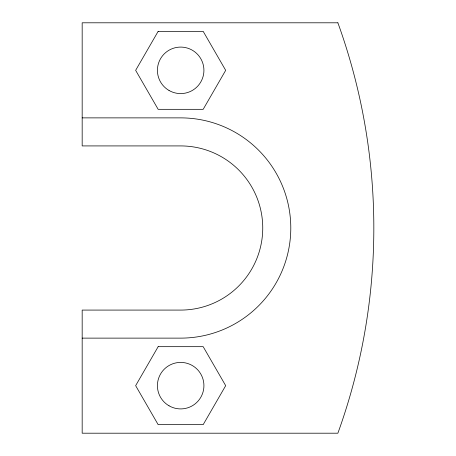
<?xml version="1.0" encoding="UTF-8"?>
<svg xmlns="http://www.w3.org/2000/svg" width="456" height="456" viewBox="0 0 456 456"><rect width="100%" height="100%" fill="white"/><g stroke="black" fill="none" stroke-linecap="round" stroke-linejoin="round"><path stroke-width="0.68" d="M82.171 117.876L180.667 117.876A110.124 110.124 0 0 1 290.791 228A110.124 110.124 0 0 1 180.667 338.124L82.171 338.124M158.158 31.35L135.649 70.338L158.158 109.326L203.176 109.326L225.686 70.338L203.176 31.35L158.158 31.35M158.158 346.674L135.649 385.662L158.158 424.65L203.176 424.65L225.686 385.662L203.176 346.674L158.158 346.674M337.873 22.8L82.171 22.8L82.171 145.92L180.667 145.92A82.08 82.08 0 0 1 262.747 228A82.08 82.08 0 0 1 180.667 310.08L82.171 310.08L82.171 433.2L337.873 433.2A603.562 603.562 0 0 0 337.879 22.8M169.039 405.8A23.256 23.256 0 0 0 203.923 385.662A23.256 23.256 0 0 0 169.039 365.524A23.256 23.256 0 0 0 169.039 405.8M169.039 90.476A23.256 23.256 0 0 0 203.923 70.338A23.256 23.256 0 0 0 169.039 50.2A23.256 23.256 0 0 0 169.039 90.476"/></g></svg>
